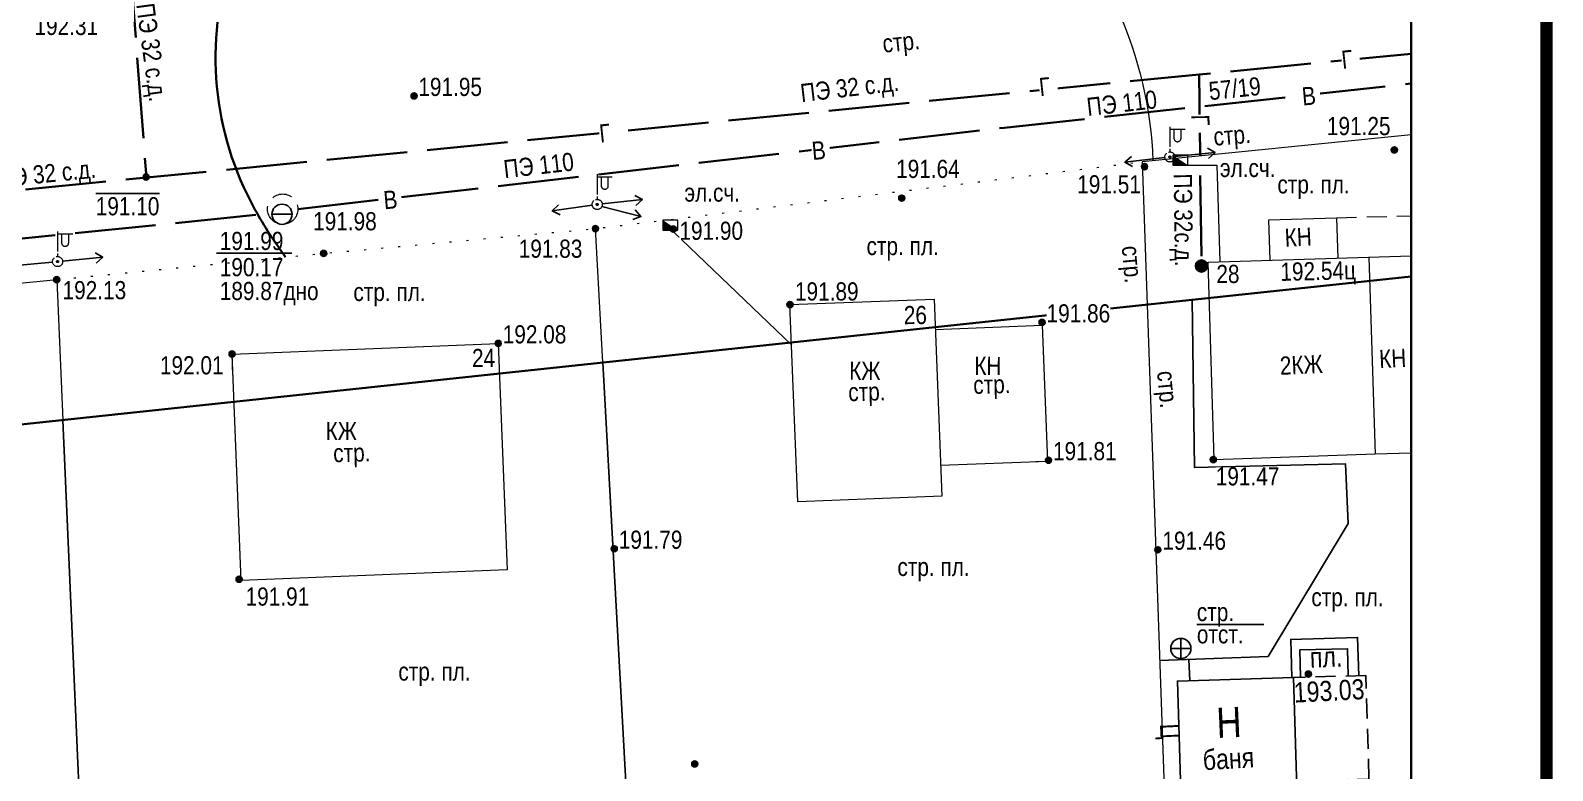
# Model space of a CAD drawing. Header units: millimetres. Extents: x 5990 to 6530, y 11230 to 11520.
# Drawn here: x 6181.6 to 6257, y 11310.8 to 11347.5 of the extents above; entities that cross this region are included whole.
import ezdxf
from ezdxf.enums import TextEntityAlignment as Align

# ---------------------------------------------------------------- set-up
doc = ezdxf.new("R2010")
doc.units = ezdxf.units.MM
for name, pattern in [('46200000', [3, 2, -1]), ('ACAD_ISO07W100', [3, 0, -3]), ('g5_02x1', [1.5, 1, -0.5]), ('g5_122', [5, 4, -1]), ('g5_366', [0.85, 0.1, -0.75]), ('T_03.LINE', [1, 1, 0])]:
    doc.linetypes.add(name, pattern=pattern)
for name, color, linetype in [('01 ПЛАНШЕТ', 7, 'Continuous'), ('03 ЗДАНИЯ И ИХ ЧАСТИ', 7, 'Continuous'), ('04 ПРОМЫШЛЕННЫЕ И СОЦ.-КУЛЬТ. ОБЪЕКТЫ', 7, 'Continuous'), ('05 ГАЗОПРОВОД', 7, 'Continuous'), ('06 ВОДОПРОВОД', 7, 'Continuous'), ('07 ЭЛЕКТРОКАБЕЛЬ', 7, 'Continuous'), ('08 ЛЭП', 7, 'Continuous'), ('10 КАНАЛИЗАЦИЯ', 7, 'Continuous'), ('13 АВТОМОБИЛЬНЫЕ ДОРОГИ', 7, 'Continuous'), ('15 РЕЛЬЕФ', 7, 'Continuous'), ('17 ОГРАЖДЕНИЯ', 7, 'Continuous')]:
    doc.layers.add(name, color=color, linetype=linetype)
doc.layers.add('18 ГРАНИЦА ТОПОСЪЕМКИ', color=7, linetype='Continuous', plot=False)
doc.styles.add('Д-431', font='ARIALNI_1.TTF', dxfattribs={"height": 0.9})
doc.styles.add('Р-131', font='ARIALN.TTF')
doc.linetypes.add('g5_119_3', pattern='A,4,-1,[31,GUGK_2005.shx,S=0.1,R=0,X=0,Y=0],4,[31,GUGK_2005.shx,S=0.1,R=180,X=0,Y=0],-1', length=10)
doc.linetypes.add('g5_475_2', pattern='A,1.25,[25,GUGK_2005.shx,S=0.4,R=0,X=0,Y=0],1.25,-0.5', length=3)

# ---------------------------------------------------------------- blocks, each defined once
blk = doc.blocks.new('g5_330')
blk.add_hatch(color=0).paths.add_polyline_path([(0.15, 0, 1), (-0.15, 0, 1)])
at = {"color": 0}
blk.add_circle((0, 0), 0.15, dxfattribs=at)
blk = doc.blocks.new('*U84')
at = {"layer": '15 РЕЛЬЕФ'}
blk.add_circle((6237.44, 11321.75), 0.0563, dxfattribs=at)
at = {"layer": '15 РЕЛЬЕФ', "color": 250, "style": 'Д-431'}
blk.add_text('191.46', height=0.9, dxfattribs=at).set_placement((6237.665, 11321.75))
blk = doc.blocks.new('g5_117kb')
at = {"color": 0}
for points in [[(-0.5, 0), (0.5, 0)], [(0, 0.5), (0, -0.5)]]:
    blk.add_lwpolyline(points, dxfattribs=at)
blk.add_circle((0, 0), 0.5, dxfattribs=at)
blk = doc.blocks.new('T_03.32.01')
at = {"color": 0, "linetype": 'ACAD_ISO07W100', "lineweight": 0}
blk.add_wipeout([(0.25, 0), (0.217, 0.125), (0.125, 0.217), (0, 0.25), (-0.125, 0.217), (-0.217, 0.125), (-0.25, 0), (-0.217, -0.125), (-0.125, -0.217), (0, -0.25), (0.125, -0.217), (0.217, -0.125)], dxfattribs=at)
at = {"linetype": 'T_03.LINE', "lineweight": -2}
h = blk.add_hatch(color=0, dxfattribs=at)
h.dxf.hatch_style = 1
h.paths.add_polyline_path([(0.05, 0, 1), (-0.05, 0, 1)])
at = {"color": 0, "linetype": 'T_03.LINE', "lineweight": -2}
blk.add_circle((0, 0), 0.25, dxfattribs=at)
at = {"color": 0, "linetype": 'T_03.LINE', "lineweight": 0}
blk.add_circle((0, 0), 0.05, dxfattribs=at)
blk = doc.blocks.new('*U116')
at = {"color": 0, "linetype": 'T_03.LINE', "lineweight": -2}
blk.add_blockref('T_03.32.01', (0, 0), dxfattribs=at)
at = {"color": 0, "linetype": 'ACAD_ISO07W100', "lineweight": 0}
blk.add_wipeout([(0.55, 1.375), (0.55, 0.932), (0.536, 0.865), (0.498, 0.807), (0.44, 0.77), (0.375, 0.757), (0.306, 0.771), (0.25, 0.809), (0.213, 0.866), (0.2, 0.932), (0.2, 1.375)], dxfattribs=at)
at = {"color": 0, "linetype": 'T_03.LINE', "lineweight": -2}
for points in [[(0, 1.5), (0, 0.25)], [(0, 1.375), (0.75, 1.375)]]:
    blk.add_lwpolyline(points, dxfattribs=at)
blk.add_lwpolyline([(0.2, 1.375), (0.2, 0.932, 1), (0.55, 0.932), (0.55, 1.375)], format="xyb", dxfattribs=at)
blk = doc.blocks.new('g5_113c')
blk.add_hatch(color=1).paths.add_polyline_path([(-0.375, 0), (0.375, 0), (0, 0.25), (-0.375, 0.5)])
at = {"color": 1, "lineweight": 20}
blk.add_lwpolyline([(-0.375, 0), (0.375, 0), (0.375, 0.5), (-0.375, 0.5)], close=True, dxfattribs=at)
blk = doc.blocks.new('g5_115_1')
at = {"color": 0}
for points in [[(0, 0), (2, 0)], [(1.647, -0.252), (2, 0), (1.647, 0.252)]]:
    blk.add_lwpolyline(points, dxfattribs=at)
blk = doc.blocks.new('*U863')
blk.add_lwpolyline([(-6.51, -3.85), (0.98, -3.85)])
at = {"color": 7, "style": 'Д-431'}
for tag, p in [('Z', (-6.17, -3.54)), ('Z1', (-6.17, -6.14)), ('Z2', (-6.17, -8.5)), ('Z3', (-6.17, -10.81))]:
    blk.add_attdef(tag, p, '', height=1.8, dxfattribs=at)
blk.add_wipeout([(-0.11, -0.99), (-0.17, -0.98), (-0.24, -0.97), (-0.28, -0.96), (-0.36, -0.93), (-0.41, -0.91), (-0.49, -0.87), (-0.57, -0.82), (-0.62, -0.79), (-0.67, -0.74), (-0.71, -0.7), (-0.77, -0.63), (-0.8, -0.6), (-0.83, -0.56), (-0.86, -0.5), (-0.9, -0.44), (-0.94, -0.35), (-0.95, -0.31), (-0.97, -0.26), (-0.98, -0.18), (-0.99, -0.1), (-1, -0.03), (-1, 0.04), (-0.99, 0.11), (-0.99, 0.16), (-0.98, 0.2), (-0.96, 0.27), (-0.95, 0.31), (-0.94, 0.35), (-0.92, 0.39), (-0.9, 0.43), (-0.88, 0.48), (-0.87, 0.49), (-0.86, 0.51), (-0.86, 0.52), (-0.85, 0.53), (-0.84, 0.55), (-0.83, 0.56), (-0.82, 0.58), (-0.81, 0.59), (-0.8, 0.6), (-0.79, 0.61), (-0.77, 0.64), (-0.76, 0.65), (-0.75, 0.66), (-0.74, 0.67), (-0.73, 0.68), (-0.72, 0.69), (-0.71, 0.7), (-0.7, 0.71), (-0.69, 0.73), (-0.67, 0.74), (-0.66, 0.75), (-0.65, 0.76), (-0.64, 0.77), (-0.62, 0.78), (-0.61, 0.79), (-0.6, 0.8), (-0.58, 0.81), (-0.56, 0.83), (-0.55, 0.83), (-0.53, 0.85), (-0.52, 0.86), (-0.5, 0.86), (-0.49, 0.87), (-0.47, 0.88), (-0.46, 0.89), (-0.44, 0.9), (-0.43, 0.9), (-0.36, 0.93), (-0.33, 0.94), (-0.31, 0.95), (-0.27, 0.96), (-0.22, 0.98), (-0.16, 0.99), (-0.1, 0.99), (0, 1), (0.1, 1), (0.16, 0.99), (0.22, 0.98), (0.3, 0.95), (0.36, 0.93), (0.48, 0.88), (0.56, 0.83), (0.63, 0.77), (0.73, 0.68), (0.81, 0.59), (0.86, 0.52), (0.94, 0.34), (0.98, 0.21), (0.99, 0.13), (1, 0.07), (1, 0.02), (1, -0.08), (0.97, -0.23), (0.94, -0.33), (0.91, -0.41), (0.88, -0.47), (0.86, -0.51), (0.82, -0.57), (0.79, -0.61), (0.76, -0.65), (0.72, -0.7), (0.66, -0.75), (0.63, -0.77), (0.6, -0.8), (0.55, -0.84), (0.5, -0.87), (0.43, -0.9), (0.38, -0.92), (0.31, -0.95), (0.24, -0.97), (0.18, -0.98), (0.07, -1), (-0.05, -1)])
blk.add_lwpolyline([(-1, 0), (1, 0)])
blk.add_circle((0, 0), 1)
blk = doc.blocks.new('g5_121_7c')
h = blk.add_hatch(color=0)
edge = h.paths.add_edge_path()
edge.add_arc((0, 0), 0.3, 0, 360)
at = {"color": 0}
blk.add_circle((0, 0), 0.3, dxfattribs=at)

msp = doc.modelspace()

# ---------------------------------------------------------------- linework, layer by layer
at = {"color": 7, "lineweight": 15}
msp.add_lwpolyline([(6000, 11250), (6250, 11250), (6250, 11500), (6000, 11500)], close=True, dxfattribs=at)
at = {"layer": '01 ПЛАНШЕТ', "color": 7}
msp.add_lwpolyline([(6250, 11500), (6000, 11500), (6000, 11250), (6250, 11250)], close=True, dxfattribs=at)
at = {"layer": '01 ПЛАНШЕТ', "color": 7, "const_width": 0.6}
msp.add_lwpolyline([(6256.7, 11243.3), (6256.7, 11367.021)], dxfattribs=at)
at = {"layer": '03 ЗДАНИЯ И ИХ ЧАСТИ', "color": 7, "lineweight": 15}
msp.add_line((6250, 11326.542), (6248.204, 11326.486), dxfattribs=at)
for points in [[(6243.003, 11336.097), (6242.94, 11338.104), (6246.29, 11338.21), (6246.354, 11336.203)], [(6239.929, 11335.999), (6250, 11336.318)], [(6240.237, 11326.234), (6239.929, 11335.999)], [(6247.896, 11336.252), (6248.204, 11326.486), (6240.238, 11326.202)]]:
    msp.add_lwpolyline(points, dxfattribs=at)
at = {"layer": '03 ЗДАНИЯ И ИХ ЧАСТИ', "color": 7, "linetype": 'g5_02x1', "lineweight": 15}
msp.add_lwpolyline([(6246.29, 11338.21), (6250, 11338.307)], dxfattribs=at)
at = {"layer": '03 ЗДАНИЯ И ИХ ЧАСТИ', "color": 7, "linetype": 'Continuous', "lineweight": 15, "ltscale": 0.5}
for points in [[(6191.602, 11330.412), (6191.56, 11331.45), (6191.71, 11331.456)], [(6231.964, 11326.286), (6231.97, 11326.13), (6231.377, 11326.106)]]:
    msp.add_lwpolyline(points, dxfattribs=at)
at = {"layer": '03 ЗДАНИЯ И ИХ ЧАСТИ', "color": 7, "lineweight": 25, "elevation": 191.609}
for points in [[(6247.396, 11315.51), (6247.34, 11317.405), (6244.025, 11317.308), (6244.081, 11315.425)], [(6246.875, 11315.498), (6246.84, 11316.849), (6244.482, 11316.788), (6244.517, 11315.437)], [(6238.604, 11308.687), (6238.411, 11315.246), (6244.166, 11315.428), (6244.359, 11308.869), (6238.604, 11308.687)]]:
    msp.add_lwpolyline(points, dxfattribs=at)
at = {"layer": '03 ЗДАНИЯ И ИХ ЧАСТИ', "color": 7, "linetype": '46200000', "ltscale": 0.5, "elevation": 191.609}
msp.add_lwpolyline([(6244.317, 11310.294), (6247.9, 11310.386), (6247.749, 11315.52), (6244.166, 11315.428)], dxfattribs=at)
at = {"layer": '05 ГАЗОПРОВОД', "color": 1, "linetype": 'g5_122', "lineweight": 30, "flags": 128}
msp.add_lwpolyline([(6186.1, 11356.11), (6187.297, 11340.404)], dxfattribs=at)
at = {"layer": '07 ЭЛЕКТРОКАБЕЛЬ', "color": 1, "linetype": 'g5_119_3', "lineweight": 15, "ltscale": 0.7}
msp.add_lwpolyline([(6213.45, 11337.499), (6219.298, 11331.896)], dxfattribs=at)
at = {"layer": '10 КАНАЛИЗАЦИЯ', "color": 7, "lineweight": 25, "elevation": -0.042}
msp.add_lwpolyline([(6239.365, 11318.047), (6242.684, 11318.047)], dxfattribs=at)
at = {"layer": '13 АВТОМОБИЛЬНЫЕ ДОРОГИ', "color": 7, "lineweight": 25}
for points, elevation in [([(6237.529, 11316.268), (6242.901, 11316.458), (6246.869, 11323.05), (6246.747, 11326.009), (6239.26, 11325.821), (6239.147, 11334.137)], 191.504), ([(6239.019, 11315.265), (6238.982, 11316.319)], 191.609)]:
    msp.add_lwpolyline(points, dxfattribs=dict(at, elevation=elevation))
at = {"layer": '17 ОГРАЖДЕНИЯ', "color": 7, "linetype": 'g5_475_2', "lineweight": 15}
msp.add_lwpolyline([(6209.935, 11331.027), (6209.57, 11337.67)], dxfattribs=at)
at = {"layer": '17 ОГРАЖДЕНИЯ', "color": 7, "lineweight": 15, "elevation": 191.504}
msp.add_lwpolyline([(6236.905, 11333.898), (6237.835, 11307.626), (6249.24, 11308.581)], dxfattribs=at)
at = {"layer": '17 ОГРАЖДЕНИЯ', "color": 7, "linetype": 'g5_475_2', "lineweight": 25}
for points in [[(6211.379, 11304.777), (6209.935, 11331.027)], [(6183.175, 11328.178), (6184.309, 11302.128)]]:
    msp.add_lwpolyline(points, dxfattribs=at)
at = {"layer": '18 ГРАНИЦА ТОПОСЪЕМКИ', "color": 2, "lineweight": 30}
for points in [[(6250, 11500), (6035.594, 11500), (6038.25, 11463.689), (6049.231, 11425.375), (6059.094, 11391.313), (6062.167, 11250), (6250, 11250)], [(6177.394, 11250), (6177.354, 11251.127), (6230.217, 11254.348), (6230.438, 11250), (6250, 11250), (6250, 11287.814), (6144.051, 11279.777), (6141.969, 11323.791), (6250, 11335.292), (6250, 11363.999), (6137.205, 11353.136), (6133.809, 11409.649), (6133.809, 11409.649), (6250, 11418.784), (6250, 11500), (6204.091, 11500), (6235.857, 11452.28), (6132.003, 11438.928), (6138.306, 11500), (6038.284, 11500), (6040.478, 11481.045), (6051.473, 11439.881), (6064.107, 11378.144), (6068.931, 11250)]]:
    msp.add_lwpolyline(points, close=True, dxfattribs=at)

# ---------------------------------------------------------------- block references
at = {"layer": '03 ЗДАНИЯ И ИХ ЧАСТИ', "color": 7, "rotation": 270.5880346217693}
msp.add_blockref('g5_330', (6244.899, 11315.59), dxfattribs=at)
at = {"layer": '05 ГАЗОПРОВОД', "color": 7, "lineweight": 15}
msp.add_blockref('g5_330', (6187.302, 11340.222), dxfattribs=at)
at = {"layer": '05 ГАЗОПРОВОД', "color": 1}
msp.add_blockref('g5_121_7c', (6239.601, 11335.818), dxfattribs=at)
at = {"layer": '07 ЭЛЕКТРОКАБЕЛЬ', "color": 1, "lineweight": 15}
msp.add_blockref('g5_113c', (6213.283, 11337.592), dxfattribs=at)
at = {"layer": '10 КАНАЛИЗАЦИЯ', "color": 7, "lineweight": 15}
msp.add_blockref('g5_117kb', (6238.577, 11316.862, 191.588), dxfattribs=at)
at = {"layer": '15 РЕЛЬЕФ', "color": 7, "lineweight": 15}
for p in [(6249.16, 11341.57), (6236.78, 11340.74), (6224.75, 11339.18), (6209.57, 11337.67), (6213.423, 11337.647), (6196.1, 11336.44), (6219.21, 11333.9), (6231.7, 11333.02), (6204.75, 11331.98), (6191.56, 11331.45), (6232.02, 11326.19), (6191.91, 11320.29)]:
    msp.add_blockref('g5_330', p, dxfattribs=at)
at = {"layer": '15 РЕЛЬЕФ', "color": 7, "lineweight": 15, "rotation": 359.7577172586628}
msp.add_blockref('g5_330', (6240.187, 11326.222), dxfattribs=at)
at = {"layer": '15 РЕЛЬЕФ'}
msp.add_blockref('*U84', (0, 0), dxfattribs=at)
at = {"layer": '15 РЕЛЬЕФ', "color": 7}
for p in [(6210.5, 11321.8), (6237.44, 11321.75), (6214.49, 11311.14)]:
    msp.add_blockref('g5_330', p, dxfattribs=at)

# ---------------------------------------------------------------- texts
at = {"layer": '03 ЗДАНИЯ И ИХ ЧАСТИ', "color": 7, "style": 'Д-431'}
for s, rotation, p in [('пл.', 2.34985, (6244.993, 11315.903)), ('193.03', 2.94357, (6244.203, 11314.174)), ('баня', 3.21723, (6239.694, 11310.827))]:
    msp.add_text(s, height=1, rotation=rotation, dxfattribs=at).set_placement(p)
at = {"layer": '03 ЗДАНИЯ И ИХ ЧАСТИ', "style": 'Р-131'}
msp.add_text('Н', height=1.5, rotation=2.48574, dxfattribs=at).set_placement((6240.376, 11312.422))
at = {"layer": '03 ЗДАНИЯ И ИХ ЧАСТИ', "color": 1, "lineweight": 25, "char_height": 0.9, "attachment_point": 1, "rotation": 0.32198, "style": 'Д-431'}
for s, insert in [('28', (6240.336, 11335.869)), ('26', (6224.847, 11333.832)), ('24', (6203.447, 11331.706))]:
    msp.add_mtext(s, dxfattribs=dict(at, insert=insert))
at = {"layer": '04 ПРОМЫШЛЕННЫЕ И СОЦ.-КУЛЬТ. ОБЪЕКТЫ', "style": 'Д-431'}
for p in [(6226.324, 11320.767), (6246.837, 11319.269), (6246.837, 11319.269), (6201.592, 11315.581)]:
    msp.add_text('стр. пл.', height=0.9, dxfattribs=at).set_placement(p, align=Align.MIDDLE)
at = {"layer": '10 КАНАЛИЗАЦИЯ', "color": 7, "lineweight": 25, "style": 'Д-431'}
for s, p in [('стр.', (6239.372, 11318.216)), ('отст.', (6239.372, 11317.113))]:
    msp.add_text(s, height=0.9, dxfattribs=at).set_placement(p)
at = {"layer": '13 АВТОМОБИЛЬНЫЕ ДОРОГИ', "color": 7, "lineweight": 15, "style": 'Д-431'}
msp.add_text('Ц', height=0.9, rotation=272.73476, dxfattribs=at).set_placement((6237.542, 11313.11))
at = {"layer": '15 РЕЛЬЕФ', "color": 7, "style": 'Д-431'}
for s, p in [('191.79', (6210.725, 11321.8)), ('191.46', (6237.665, 11321.75))]:
    msp.add_text(s, height=0.9, dxfattribs=at).set_placement(p)
at = {"layer": '17 ОГРАЖДЕНИЯ', "color": 7, "lineweight": 15, "style": 'Д-431'}
msp.add_text('стр.', height=0.9, rotation=275.10828, dxfattribs=at).set_placement((6237.399, 11330.581))

# ---------------------------------------------------------------- next in the draw order: block references
at = {"layer": '08 ЛЭП', "color": 7, "linetype": 'T_03.LINE', "lineweight": 15}
for p in [(6238.039, 11341.22), (6209.655, 11338.866), (6182.914, 11336.034)]:
    msp.add_blockref('*U116', p, dxfattribs=at)

# ---------------------------------------------------------------- next in the draw order: texts
at = {"color": 4, "lineweight": 25, "insert": (6239.919, 11344.929), "char_height": 0.9, "width": 2.57867, "attachment_point": 1, "rotation": 5.83453, "line_spacing_factor": 0.6, "style": 'Д-431', "bg_fill": 3, "box_fill_scale": 1, "bg_fill_color": 256, "bg_fill_transparency": 0}
msp.add_mtext('{\\C4;57/19}', dxfattribs=at)
at = {"layer": '03 ЗДАНИЯ И ИХ ЧАСТИ', "color": 7, "lineweight": 25, "char_height": 0.9, "attachment_point": 1, "rotation": 2.70738, "style": 'Р-131', "bg_fill": 3, "box_fill_scale": 1, "bg_fill_color": 256, "bg_fill_transparency": 0}
for s, insert in [('2КЖ', (6243.466, 11331.319)), ('КН', (6248.384, 11331.655))]:
    msp.add_mtext(s, dxfattribs=dict(at, insert=insert))
at = {"layer": '15 РЕЛЬЕФ', "color": 7, "lineweight": 25, "char_height": 0.9, "attachment_point": 1, "style": 'Д-431', "bg_fill": 3, "box_fill_scale": 1, "bg_fill_color": 256, "bg_fill_transparency": 0}
for s, insert in [('192.31', (6181.769, 11348.165)), ('191.89', (6219.456, 11335.006)), ('191.86', (6231.925, 11333.92)), ('192.08', (6204.975, 11332.88)), ('191.47', (6240.31, 11325.842))]:
    msp.add_mtext(s, dxfattribs=dict(at, insert=insert))

# ---------------------------------------------------------------- next in the draw order: linework, layer by layer
at = {"layer": '03 ЗДАНИЯ И ИХ ЧАСТИ', "color": 7, "lineweight": 15}
for points in [[(6219.593, 11324.134), (6219.21, 11333.9), (6226.35, 11334.18), (6226.733, 11324.414), (6219.593, 11324.134)], [(6226.409, 11332.673), (6231.705, 11332.881), (6231.97, 11326.13), (6226.674, 11325.922)]]:
    msp.add_lwpolyline(points, dxfattribs=at)
msp.add_lwpolyline([(6191.56, 11331.45), (6204.75, 11331.98), (6205.201, 11320.751), (6192.011, 11320.221)], close=True, dxfattribs=at)
at = {"layer": '05 ГАЗОПРОВОД', "color": 1, "linetype": 'g5_122', "lineweight": 30, "flags": 128}
msp.add_lwpolyline([(6250, 11346.338), (6239.481, 11345.308), (6177.967, 11339.285), (6139.139, 11335.618)], dxfattribs=at)
at = {"layer": '05 ГАЗОПРОВОД', "color": 1, "linetype": 'g5_122', "lineweight": 30}
msp.add_lwpolyline([(6239.481, 11345.308), (6239.601, 11335.818)], dxfattribs=at)
at = {"layer": '06 ВОДОПРОВОД', "color": 82, "linetype": 'g5_122', "lineweight": 30}
for points in [[(6194.821, 11338.635), (6229.823, 11342.666), (6250, 11344.854)], [(6109.502, 11325.317), (6110.036, 11325.404), (6120.016, 11331.841), (6141.981, 11333.589), (6163.89, 11335.444), (6193.356, 11338.408)]]:
    msp.add_lwpolyline(points, dxfattribs=at)
at = {"layer": '07 ЭЛЕКТРОКАБЕЛЬ', "color": 1, "linetype": 'g5_119_3', "lineweight": 20}
msp.add_lwpolyline([(6238.927, 11340.813), (6240.37, 11340.813), (6240.513, 11336.018)], dxfattribs=at)

# ---------------------------------------------------------------- next in the draw order: block references
at = {"layer": '07 ЭЛЕКТРОКАБЕЛЬ', "color": 1, "lineweight": 15}
msp.add_blockref('g5_113c', (6238.552, 11340.813), dxfattribs=at)
at = {"layer": '08 ЛЭП', "color": 7, "lineweight": 15}
for p, rotation in [((6237.791, 11341.191), 186.6267726933528), ((6238.288, 11341.244), 5.44109518722979), ((6209.408, 11338.831), 188.1808426430006), ((6209.883, 11338.763), 345.8039819957515), ((6209.904, 11338.893), 6.054008784699029), ((6183.163, 11336.058), 5.476070133557249), ((6182.665, 11336.01), 185.4750042570278)]:
    msp.add_blockref('g5_115_1', p, dxfattribs=dict(at, rotation=rotation))

# ---------------------------------------------------------------- next in the draw order: texts
at = {"layer": '03 ЗДАНИЯ И ИХ ЧАСТИ', "color": 7, "lineweight": 25, "char_height": 0.9, "attachment_point": 1, "rotation": 1.45615, "style": 'Д-431', "bg_fill": 3, "box_fill_scale": 1, "bg_fill_color": 256, "bg_fill_transparency": 0}
for insert in [(6222.085, 11330.013), (6228.28, 11330.373), (6196.561, 11326.988)]:
    msp.add_mtext('стр.', dxfattribs=dict(at, insert=insert))
at = {"layer": '05 ГАЗОПРОВОД', "color": 7, "lineweight": 25, "char_height": 0.9, "attachment_point": 1, "style": 'Д-431', "bg_fill": 3, "box_fill_scale": 1, "bg_fill_color": 256, "bg_fill_transparency": 0}
for insert, rotation in [((6187.698, 11348.894), 277.733), ((6219.676, 11344.827), 6.74864)]:
    msp.add_mtext('ПЭ 32 с.д.', dxfattribs=dict(at, insert=insert, rotation=rotation))
at = {"layer": '05 ГАЗОПРОВОД', "color": 7, "lineweight": 25, "char_height": 0.9, "attachment_point": 1, "rotation": 6.05842, "line_spacing_factor": 0.6, "style": 'Д-431', "bg_fill": 3, "box_fill_scale": 1, "bg_fill_color": 256, "bg_fill_transparency": 0}
for insert in [(6246.498, 11346.475), (6231.513, 11345.125), (6209.718, 11342.819)]:
    msp.add_mtext('Г', dxfattribs=dict(at, insert=insert))
at = {"layer": '05 ГАЗОПРОВОД', "color": 7, "lineweight": 25, "insert": (6184.806, 11339.228), "char_height": 0.9, "width": 2.79789, "attachment_point": 1, "line_spacing_factor": 0.6, "style": 'Д-431', "bg_fill": 3, "box_fill_scale": 1, "bg_fill_color": 256, "bg_fill_transparency": 0}
msp.add_mtext('{\\O191.10}', dxfattribs=at)
at = {"layer": '06 ВОДОПРОВОД', "color": 7, "lineweight": 25, "insert": (6233.868, 11344.14), "char_height": 0.9, "attachment_point": 1, "rotation": 6.47842, "style": 'Д-431', "bg_fill": 3, "box_fill_scale": 1, "bg_fill_color": 256, "bg_fill_transparency": 0}
msp.add_mtext('ПЭ 110', dxfattribs=at)
at = {"layer": '06 ВОДОПРОВОД', "color": 7, "lineweight": 25, "char_height": 0.9, "attachment_point": 1, "rotation": 5.00024, "line_spacing_factor": 0.6, "style": 'Д-431', "bg_fill": 3, "box_fill_scale": 1, "bg_fill_color": 256, "bg_fill_transparency": 0}
for insert in [(6244.541, 11344.664), (6220.251, 11341.965)]:
    msp.add_mtext('В', dxfattribs=dict(at, insert=insert))
at = {"layer": '13 АВТОМОБИЛЬНЫЕ ДОРОГИ', "color": 7, "lineweight": 25, "insert": (6223.748, 11347.278), "char_height": 0.9, "attachment_point": 1, "rotation": 6, "style": 'Д-431', "bg_fill": 3, "box_fill_scale": 1, "bg_fill_color": 256, "bg_fill_transparency": 0}
msp.add_mtext('стр.', dxfattribs=at)
at = {"layer": '15 РЕЛЬЕФ', "color": 7, "lineweight": 25, "char_height": 0.9, "attachment_point": 1, "style": 'Д-431', "bg_fill": 3, "box_fill_scale": 1, "bg_fill_color": 256, "bg_fill_transparency": 0}
for s, insert in [('191.95', (6200.793, 11345.143)), ('191.25', (6245.817, 11343.201)), ('191.64', (6224.469, 11341.08)), ('191.51', (6233.444, 11340.315)), ('191.98', (6195.578, 11338.485)), ('191.90', (6213.731, 11338.013)), ('191.83', (6205.767, 11337.123)), ('192.13', (6183.161, 11335.069)), ('192.01', (6187.987, 11331.345)), ('191.81', (6232.245, 11327.09)), ('191.91', (6192.231, 11319.884))]:
    msp.add_mtext(s, dxfattribs=dict(at, insert=insert))

# ---------------------------------------------------------------- next in the draw order: linework, layer by layer
at = {"layer": '15 РЕЛЬЕФ', "color": 32, "lineweight": 15, "elevation": 192.194}
msp.add_lwpolyline([(6231.074, 11354.851, -0.190268), (6237.198, 11341.031, 0.959689)], format="xyb", dxfattribs=at)
at = {"layer": '17 ОГРАЖДЕНИЯ', "color": 7, "lineweight": 15, "elevation": 191.504}
msp.add_lwpolyline([(6250, 11342.32), (6236.655, 11340.976), (6236.905, 11333.898)], dxfattribs=at)
at = {"layer": '17 ОГРАЖДЕНИЯ', "color": 7, "linetype": 'g5_475_2', "lineweight": 15}
for points in [[(6182.873, 11335.138), (6156.06, 11332.47), (6156.325, 11325.32)], [(6182.873, 11335.138), (6183.175, 11328.178)]]:
    msp.add_lwpolyline(points, dxfattribs=at)

# ---------------------------------------------------------------- next in the draw order: block references
at = {"layer": '06 ВОДОПРОВОД', "color": 7, "lineweight": 15, "xscale": 0.5, "yscale": 0.5, "zscale": 0.5}
msp.add_blockref('*U863', (6194.037, 11338.379), dxfattribs=at).add_auto_attribs({'Z': '191.99', 'Z1': '190.17', 'Z2': '189.87дно'})
at = {"layer": '15 РЕЛЬЕФ', "color": 7, "lineweight": 15}
for p in [(6200.58, 11344.243, 191.78), (6182.873, 11335.138)]:
    msp.add_blockref('g5_330', p, dxfattribs=at)

# ---------------------------------------------------------------- next in the draw order: texts
at = {"layer": '03 ЗДАНИЯ И ИХ ЧАСТИ', "color": 7, "lineweight": 25, "char_height": 0.9, "attachment_point": 1, "rotation": 359.71888, "style": 'Р-131', "bg_fill": 3, "box_fill_scale": 1, "bg_fill_color": 256, "bg_fill_transparency": 0}
for s, insert in [('КН', (6228.347, 11331.319)), ('КЖ', (6222.145, 11331.076)), ('КЖ', (6196.199, 11328.093))]:
    msp.add_mtext(s, dxfattribs=dict(at, insert=insert))
at = {"layer": '06 ВОДОПРОВОД', "color": 7, "lineweight": 25, "insert": (6199.026, 11339.521), "char_height": 0.9, "attachment_point": 1, "rotation": 5.00024, "line_spacing_factor": 0.6, "style": 'Д-431', "bg_fill": 3, "box_fill_scale": 1, "bg_fill_color": 256, "bg_fill_transparency": 0}
msp.add_mtext('В', dxfattribs=at)

# ---------------------------------------------------------------- next in the draw order: linework, layer by layer
at = {"layer": '04 ПРОМЫШЛЕННЫЕ И СОЦ.-КУЛЬТ. ОБЪЕКТЫ', "color": 7, "linetype": 'g5_366', "lineweight": 15, "flags": 128}
msp.add_lwpolyline([(6182.873, 11335.138), (6196.1, 11336.44), (6209.57, 11337.67), (6236.655, 11340.976)], dxfattribs=at)
at = {"layer": '06 ВОДОПРОВОД', "color": 7, "linetype": 'g5_02x1', "lineweight": 13}
msp.add_circle((6194.071, 11338.635, 191.791), 0.75, dxfattribs=at)
at = {"layer": '15 РЕЛЬЕФ', "color": 32, "lineweight": 30}
msp.add_lwpolyline([(6194.213, 11336.254, -0.032521), (6192.697, 11338.615, -0.208801), (6191.523, 11351.051, -3.861543)], format="xyb", dxfattribs=at)

# ---------------------------------------------------------------- next in the draw order: texts
at = {"layer": '03 ЗДАНИЯ И ИХ ЧАСТИ', "color": 7, "lineweight": 25, "char_height": 0.9, "attachment_point": 1, "bg_fill": 3, "box_fill_scale": 1, "bg_fill_color": 256, "bg_fill_transparency": 0}
for s, insert, rotation, style in [('КН', (6243.703, 11337.665), 2.70738, 'Р-131'), ('192.54ц', (6243.501, 11335.974), 1.36378, 'Д-431')]:
    msp.add_mtext(s, dxfattribs=dict(at, insert=insert, rotation=rotation, style=style))
at = {"layer": '04 ПРОМЫШЛЕННЫЕ И СОЦ.-КУЛЬТ. ОБЪЕКТЫ', "color": 7, "lineweight": 25, "insert": (6243.364, 11340.312), "char_height": 0.9, "attachment_point": 1, "style": 'Д-431', "bg_fill": 3, "box_fill_scale": 1, "bg_fill_color": 256, "bg_fill_transparency": 0}
msp.add_mtext('стр. пл.', dxfattribs=at)
at = {"layer": '05 ГАЗОПРОВОД', "color": 7, "lineweight": 25, "insert": (6239.127, 11340.405), "char_height": 0.9, "attachment_point": 1, "rotation": 270.72294, "line_spacing_factor": 0.6, "style": 'Д-431', "bg_fill": 3, "box_fill_scale": 1, "bg_fill_color": 256, "bg_fill_transparency": 0}
msp.add_mtext('ПЭ 32с.д.', dxfattribs=at)
at = {"layer": '17 ОГРАЖДЕНИЯ', "color": 7, "lineweight": 25, "insert": (6240.159, 11342.672), "char_height": 0.9, "attachment_point": 1, "rotation": 4.65738, "style": 'Д-431', "bg_fill": 3, "box_fill_scale": 1, "bg_fill_color": 256, "bg_fill_transparency": 0}
msp.add_mtext('стр.', dxfattribs=at)

# ---------------------------------------------------------------- next in the draw order: texts
at = {"layer": '04 ПРОМЫШЛЕННЫЕ И СОЦ.-КУЛЬТ. ОБЪЕКТЫ', "color": 7, "lineweight": 25, "char_height": 0.9, "attachment_point": 1, "style": 'Д-431', "bg_fill": 3, "box_fill_scale": 1, "bg_fill_color": 256, "bg_fill_transparency": 0}
for insert in [(6223.004, 11337.256), (6197.574, 11334.981)]:
    msp.add_mtext('стр. пл.', dxfattribs=dict(at, insert=insert))
at = {"layer": '05 ГАЗОПРОВОД', "color": 7, "lineweight": 25, "insert": (6239.995, 11343.327), "char_height": 0.9, "attachment_point": 1, "rotation": 270.72294, "line_spacing_factor": 0.6, "style": 'Д-431', "bg_fill": 3, "box_fill_scale": 1, "bg_fill_color": 256, "bg_fill_transparency": 0}
msp.add_mtext('Г', dxfattribs=at)
at = {"layer": '05 ГАЗОПРОВОД', "color": 7, "lineweight": 25, "insert": (6179.887, 11340.601), "char_height": 0.9, "attachment_point": 1, "rotation": 5.774, "style": 'Д-431', "bg_fill": 3, "box_fill_scale": 1, "bg_fill_color": 256, "bg_fill_transparency": 0}
msp.add_mtext('ПЭ 32 с.д.', dxfattribs=at)
at = {"layer": '06 ВОДОПРОВОД', "color": 7, "lineweight": 25, "insert": (6204.969, 11341.056), "char_height": 0.9, "attachment_point": 1, "rotation": 6.47842, "style": 'Д-431', "bg_fill": 3, "box_fill_scale": 1, "bg_fill_color": 256, "bg_fill_transparency": 0}
msp.add_mtext('ПЭ 110', dxfattribs=at)
at = {"layer": '07 ЭЛЕКТРОКАБЕЛЬ', "color": 7, "lineweight": 25, "char_height": 0.9, "attachment_point": 1, "style": 'Д-431', "bg_fill": 3, "box_fill_scale": 1, "bg_fill_color": 256, "bg_fill_transparency": 0}
for insert in [(6240.517, 11341.126), (6213.981, 11339.906)]:
    msp.add_mtext('эл.сч.', dxfattribs=dict(at, insert=insert))
at = {"layer": '17 ОГРАЖДЕНИЯ', "color": 7, "lineweight": 25, "insert": (6236.542, 11336.862), "char_height": 0.9, "attachment_point": 1, "rotation": 275.10828, "style": 'Д-431', "bg_fill": 3, "box_fill_scale": 1, "bg_fill_color": 256, "bg_fill_transparency": 0}
msp.add_mtext('стр.', dxfattribs=at)

doc.saveas('drawing.dxf')
